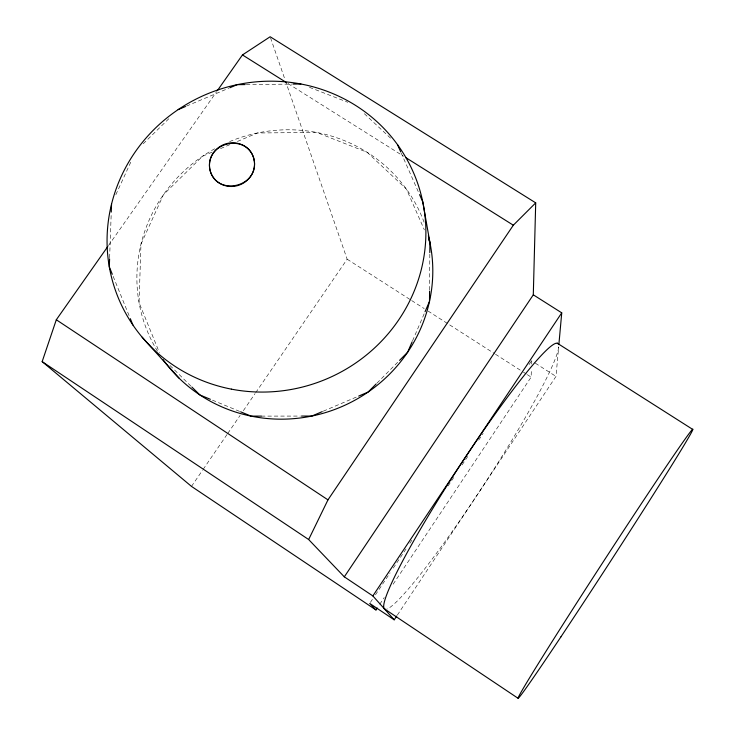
<?xml version="1.0" encoding="UTF-8"?>
<svg xmlns="http://www.w3.org/2000/svg" width="735" height="735" viewBox="0 0 735 735"><rect width="100%" height="100%" fill="white"/><g stroke="black" fill="none" stroke-linecap="round" stroke-linejoin="round"><path stroke-width="0.55" stroke-dasharray="3.67 2.76" d="M429.58 290.04L429.819 253.777M393.142 584.196L531.148 377.101L531.35 369.494M531.488 364.064L531.58 360.802L534.391 362.603M109.634 257.746L111.224 213.242M397.378 615.048L555.991 376.412L558.664 346.892M412.546 340.81L424.6 312.788M115.845 194.72L131.629 160.294M379.793 604.243L384.24 597.564M370.357 602.47L372.902 598.648M375.456 594.826L390.11 572.859M393.298 568.082L406.675 548.016M409.864 543.248L413.052 538.47M448.102 485.927L454.469 476.381M462.113 464.915L469.123 454.414M478.687 440.081L483.143 433.393M529.025 364.615L531.58 360.802M191.486 486.395L202.511 470.308M203.154 469.362L227.152 434.33M227.804 433.384L240.125 415.394M243.368 410.663L255.045 393.62M255.697 392.674L347.15 259.198L285.557 81.236M108.458 245.573L216.715 91.553M376.963 383.128L398.765 361.17M143.233 143.766L170.015 117.563M323.29 411.177L357.66 396.514M186.561 106.06L228.732 88.228M212.103 152.173L202.621 156.188L163.501 194.628L140.973 244.176L139.053 302.618L159.366 352.497M220.537 148.608L231.075 144.143M237.405 141.46L257.434 132.98L316.666 132.438L367.142 152.283L406.418 189.106L424.371 229.899M246.28 84.571L291.823 84.093M261.384 416.111L300.367 416.074M309.453 87.318L347.793 102.284M212.452 400.152L239.582 411.379M288.092 83.615L403.616 156.252M535.328 363.2L555.991 376.412M347.15 259.198L410.727 299.944M411.692 300.56L424.214 308.581M428.064 311.052L494.545 353.645M495.5 354.261L522.475 371.552M523.439 372.167L526.333 374.014M527.298 374.639L531.148 377.101M364.358 113.704L391.709 139.227M169.996 365.506L191.026 386.215M401.181 152.972L419.097 193.562M113.172 276.388L129.893 317.612M270.535 37.834L285.18 80.152M157.465 351.128A148.746 143.895 -23.9 0 1 215.171 148.534M229.605 141.607A148.746 143.895 -23.9 0 1 424.637 223.734M558.646 347.049A158.53 15.279 -56.9 0 1 481.278 488.766A158.53 15.279 -56.9 0 1 386.748 609.131"/><path stroke-width="1.1" d="M429.571 291.17L429.506 301.368L425.041 311.75M429.828 252.647L429.892 242.449L422.772 201.886L419.556 194.6M396.744 616.004L394.208 619.816L372.856 595.929L344.311 576.837L533.298 294.818L535.705 202.86L270.158 36.75L242.458 54.932L217.376 90.616M109.588 258.885L109.304 266.869L112.308 274.274M111.261 212.093L111.545 204.109M558.866 344.623L561.742 312.844L533.298 294.818M377.248 608.056L375.98 609.967L191.486 486.395L42.161 361.629L56.31 319.771L107.797 246.51M412.105 341.848L407.64 352.221L399.564 360.361M344.311 576.837L308.654 539.536L327.966 499.864L513.324 225.213L535.705 202.86M372.856 595.929L561.742 312.844M376.155 383.946L368.079 392.077L358.708 396.073M322.252 411.618L311.833 416.056L301.515 416.074M178.127 109.625L185.514 106.511M229.789 87.787L237.166 84.663L245.141 84.58M292.962 84.075L300.927 83.992M261.384 416.111L251.058 416.12L240.63 411.811M210.366 399.289L199.929 394.98L191.844 387.014M242.458 54.932L286.145 82.394M405.564 157.465L513.324 225.213M557.277 343.199L692.682 429.387M56.31 319.771L327.966 499.864M42.161 361.629L308.654 539.536M384.359 608.8L518.01 698.241M394.208 619.816L369.723 603.426L375.98 609.967M142.121 337.181L179.156 378.249M397.516 144.648L400.722 151.934M428.514 239.316L429.892 242.449M130.325 318.668L132.897 325.017M428.33 235.742A148.746 143.895 -23.9 0 1 345.808 404.82A148.746 143.895 -23.9 0 1 162.977 359.433M385.342 609.306A158.53 15.279 -56.9 0 1 458.08 468.388A158.53 15.279 -56.9 0 1 558.177 343.824M254.163 159.982C259.17 187.443 215.649 197.099 209.815 169.206C204.936 141.837 248.246 132.226 254.163 159.982M231.369 389.137A160.349 154.497 -23.6 0 0 418.693 186.414A160.349 154.497 -23.6 0 0 149.343 134.33A160.349 154.497 -23.6 0 0 231.369 389.137M228.962 186.378A22.693 21.701 -23.3 0 0 252.849 155.701A22.693 21.701 -23.3 0 0 214.17 151.833A22.693 21.701 -23.3 0 0 228.962 186.378M560.879 636.914A160.377 2.903 -57 0 0 692.839 429.525A160.377 2.903 -57 0 0 562.569 625.09A160.377 2.903 -57 0 0 560.879 636.914"/></g></svg>
